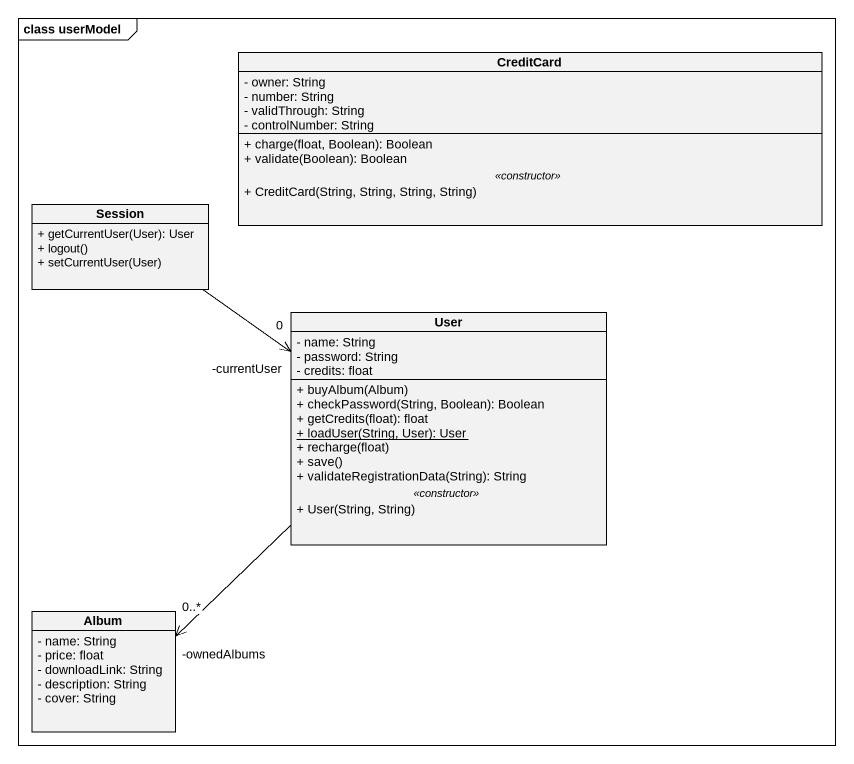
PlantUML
@startuml
mainframe class userModel
hide circle
hide empty members
skinparam classAttributeIconSize 0
class CreditCard {
  - owner: String
  - number: String
  - validThrough: String
  - controlNumber: String
  --
  + charge(float, Boolean): Boolean
  + validate(Boolean): Boolean
  .. <<constructor>> ..
  + CreditCard(String, String, String, String)
}
class Session {
  + getCurrentUser(User): User
  + logout()
  + setCurrentUser(User)
}
class User {
  - name: String
  - password: String
  - credits: float
  --
  + buyAlbum(Album)
  + checkPassword(String, Boolean): Boolean
  + getCredits(float): float
  {static} + loadUser(String, User): User
  + recharge(float)
  + save()
  + validateRegistrationData(String): String
  .. <<constructor>> ..
  + User(String, String)
}
class Album {
  - name: String
  - price: float
  - downloadLink: String
  - description: String
  - cover: String
}
Session -right-> "-currentUser\n0" User
User --> "-ownedAlbums\n0..*" Album
@enduml
